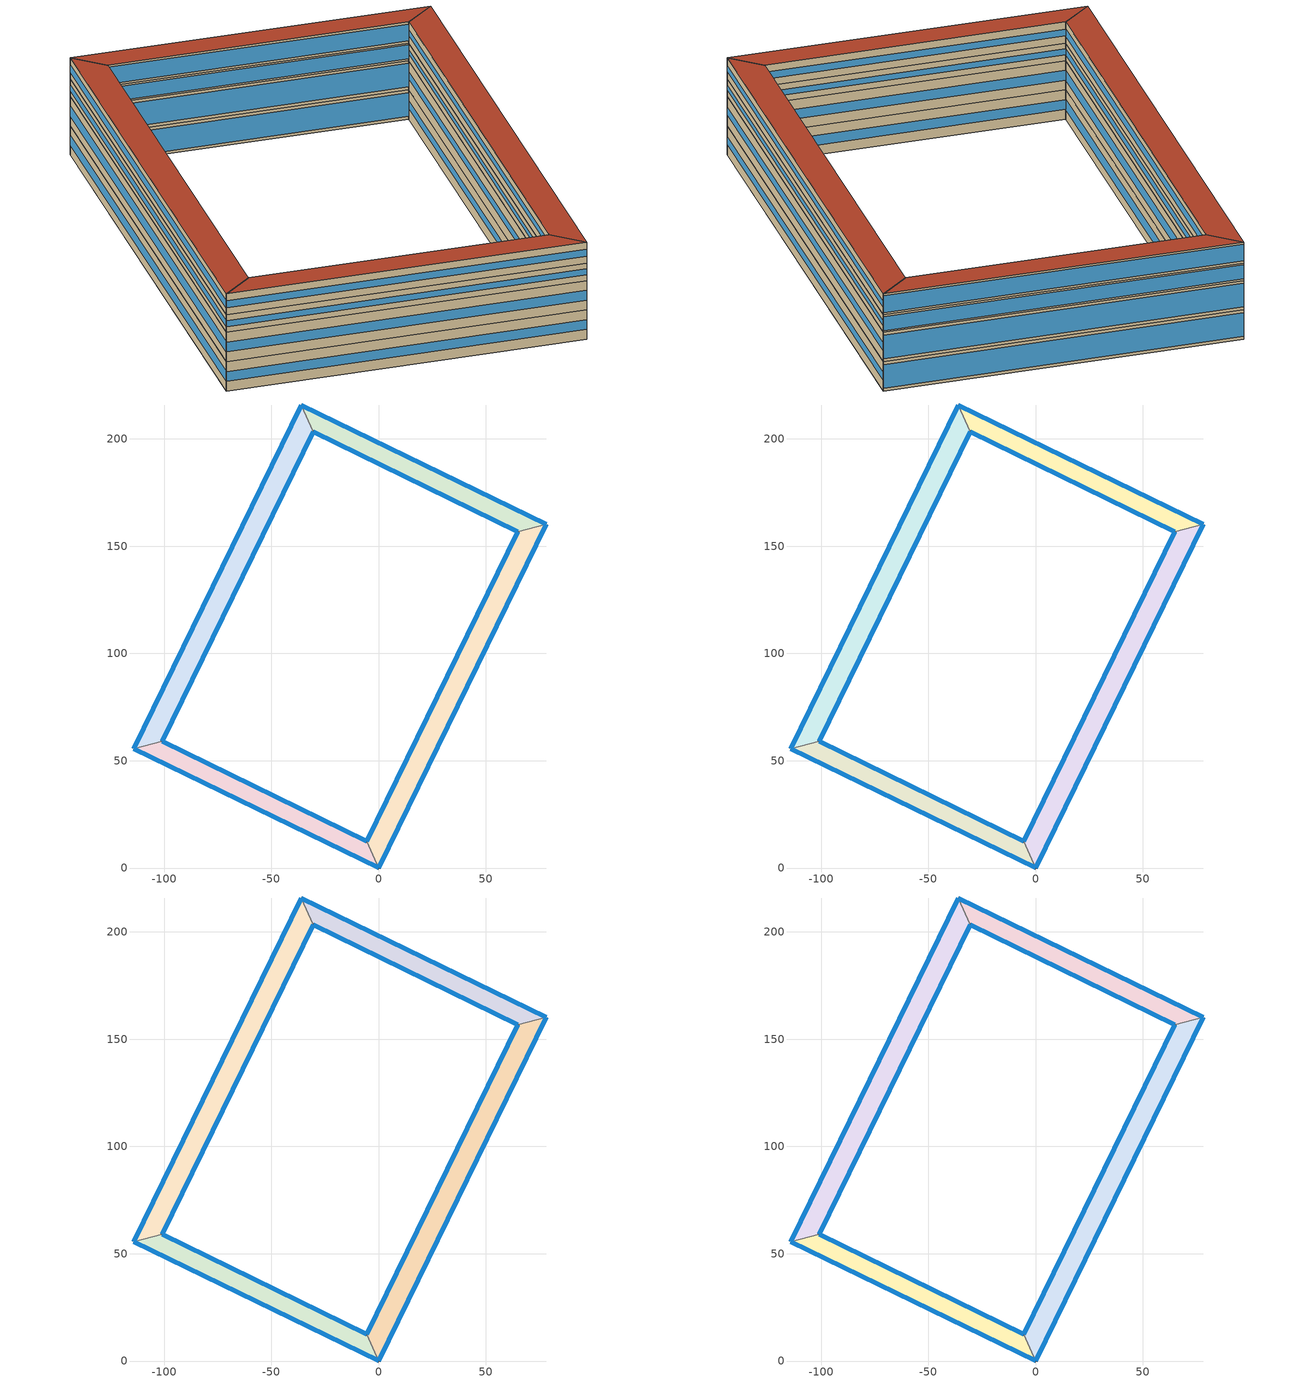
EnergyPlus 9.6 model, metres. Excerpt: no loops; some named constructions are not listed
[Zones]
Thermal Zone 1
 floor ground (ExtSlabCarpet): 0,0 -5.51,12.54 64.85,156.8 78.12,160.17 z0
 wall outside (Ext Wall): 64.85,156.8 -5.51,12.54 / 0,0 78.12,160.17 z0:11.13
 wall to Thermal Zone 4 (Interior Wall): -5.51,12.54 0,0 z0:11.13
 wall to Thermal Zone 2 (Interior Wall): 78.12,160.17 64.85,156.8 z0:11.13
 window (Ext Window): 64.85,156.79 -5.51,12.54 / 0,0.01 78.12,160.17 z4.17:6.96
Thermal Zone 2
 floor ground (ExtSlabCarpet): 64.85,156.8 -30.43,203.27 -35.94,215.81 78.12,160.17 z0
 wall outside (Ext Wall): -30.43,203.27 64.85,156.8 / 78.12,160.17 -35.94,215.81 z0:11.13
 wall to Thermal Zone 3 (Interior Wall): -35.94,215.81 -30.43,203.27 z0:11.13
 window (Ext Window): -30.42,203.27 64.84,156.81 / 78.11,160.18 -35.93,215.8 z1.11:10.02
Thermal Zone 3
 floor ground (ExtSlabCarpet): -100.79,59.01 -114.07,55.63 -35.94,215.81 -30.43,203.27 z0
 wall outside (Ext Wall): -35.94,215.81 -114.07,55.63 / -100.79,59.01 -30.43,203.27 z0:11.13
 wall to Thermal Zone 4 (Interior Wall): -114.07,55.63 -100.79,59.01 z0:11.13
 window (Ext Window): -35.95,215.8 -114.06,55.64 / -100.79,59.02 -30.44,203.26 z3.62:7.51
Thermal Zone 4
 floor ground (ExtSlabCarpet): -114.07,55.63 -100.79,59.01 -5.51,12.54 0,0 z0
 wall outside (Ext Wall): -5.51,12.54 -100.79,59.01 / -114.07,55.63 0,0 z0:11.13
 window (Ext Window): -5.52,12.54 -100.78,59 / -114.06,55.63 -0.01,0 z3.73:7.4
Thermal Zone 5
 floor to Thermal Zone 1 (Interior Floor): 0,0 -5.51,12.54 64.85,156.8 78.12,160.17 z11.13
 wall outside (Ext Wall): 64.85,156.8 -5.51,12.54 / 0,0 78.12,160.17 z11.13:22.3
 wall to Thermal Zone 8 (Interior Wall): -5.51,12.54 0,0 z11.13:22.3
 wall to Thermal Zone 6 (Interior Wall): 78.12,160.17 64.85,156.8 z11.13:22.3
 window (Ext Window): 64.85,156.79 -5.51,12.54 / 0,0.01 78.12,160.17 z15.32:18.11
Thermal Zone 6
 floor to Thermal Zone 2 (Interior Floor): 64.85,156.8 -30.43,203.27 -35.94,215.81 78.12,160.17 z11.13
 wall outside (Ext Wall): -30.43,203.27 64.85,156.8 / 78.12,160.17 -35.94,215.81 z11.13:22.3
 wall to Thermal Zone 7 (Interior Wall): -35.94,215.81 -30.43,203.27 z11.13:22.3
 window (Ext Window): -30.42,203.27 64.84,156.81 / 78.11,160.18 -35.93,215.8 z12.25:21.18
Thermal Zone 7
 floor to Thermal Zone 3 (Interior Floor): -100.79,59.01 -114.07,55.63 -35.94,215.81 -30.43,203.27 z11.13
 wall outside (Ext Wall): -35.94,215.81 -114.07,55.63 / -100.79,59.01 -30.43,203.27 z11.13:22.3
 wall to Thermal Zone 8 (Interior Wall): -114.07,55.63 -100.79,59.01 z11.13:22.3
 window (Ext Window): -35.95,215.8 -114.06,55.64 / -100.79,59.02 -30.44,203.26 z14.76:18.67
Thermal Zone 8
 floor to Thermal Zone 4 (Interior Floor): -114.07,55.63 -100.79,59.01 -5.51,12.54 0,0 z11.13
 wall outside (Ext Wall): -5.51,12.54 -100.79,59.01 / -114.07,55.63 0,0 z11.13:22.3
 window (Ext Window): -5.52,12.54 -100.78,59 / -114.06,55.63 -0.01,0 z14.87:18.56
Thermal Zone 9
 floor to Thermal Zone 5 (Interior Floor): 0,0 -5.51,12.54 64.85,156.8 78.12,160.17 z22.3
 wall outside (Ext Wall): 64.85,156.8 -5.51,12.54 / 0,0 78.12,160.17 z22.3:28.95
 wall to Thermal Zone 12 (Interior Wall): -5.51,12.54 0,0 z22.3:28.95
 wall to Thermal Zone 10 (Interior Wall): 78.12,160.17 64.85,156.8 z22.3:28.95
 window (Ext Window): 64.85,156.79 -5.51,12.54 / 0,0.01 78.12,160.17 z24.79:26.46
Thermal Zone 10
 floor to Thermal Zone 6 (Interior Floor): 64.85,156.8 -30.43,203.27 -35.94,215.81 78.12,160.17 z22.3
 wall outside (Ext Wall): -30.43,203.27 64.85,156.8 / 78.12,160.17 -35.94,215.81 z22.3:28.95
 wall to Thermal Zone 11 (Interior Wall): -35.94,215.81 -30.43,203.27 z22.3:28.95
 window (Ext Window): -30.42,203.27 64.84,156.81 / 78.11,160.18 -35.93,215.8 z22.96:28.29
Thermal Zone 11
 floor to Thermal Zone 7 (Interior Floor): -100.79,59.01 -114.07,55.63 -35.94,215.81 -30.43,203.27 z22.3
 wall outside (Ext Wall): -35.94,215.81 -114.07,55.63 / -100.79,59.01 -30.43,203.27 z22.3:28.95
 wall to Thermal Zone 12 (Interior Wall): -114.07,55.63 -100.79,59.01 z22.3:28.95
 window (Ext Window): -35.95,215.8 -114.06,55.64 / -100.79,59.02 -30.44,203.26 z24.46:26.79
Thermal Zone 12
 floor to Thermal Zone 8 (Interior Floor): -114.07,55.63 -100.79,59.01 -5.51,12.54 0,0 z22.3
 wall outside (Ext Wall): -5.51,12.54 -100.79,59.01 / -114.07,55.63 0,0 z22.3:28.95
 window (Ext Window): -5.52,12.54 -100.78,59 / -114.06,55.63 -0.01,0 z24.53:26.72
Thermal Zone 13
 floor to Thermal Zone 9 (Interior Floor): 0,0 -5.51,12.54 64.85,156.8 78.12,160.17 z28.95
 wall outside (Ext Wall): 64.85,156.8 -5.51,12.54 / 0,0 78.12,160.17 z28.95:36.97
 wall to Thermal Zone 16 (Interior Wall): -5.51,12.54 0,0 z28.95:36.97
 wall to Thermal Zone 14 (Interior Wall): 78.12,160.17 64.85,156.8 z28.95:36.97
 window (Ext Window): 64.85,156.79 -5.51,12.54 / 0,0.01 78.12,160.17 z31.96:33.96
 roof outside (Ext Roof): 78.12,160.17 64.85,156.8 -5.51,12.54 0,0 z36.97
Thermal Zone 14
 floor to Thermal Zone 10 (Interior Floor): 64.85,156.8 -30.43,203.27 -35.94,215.81 78.12,160.17 z28.95
 wall outside (Ext Wall): -30.43,203.27 64.85,156.8 / 78.12,160.17 -35.94,215.81 z28.95:36.97
 wall to Thermal Zone 15 (Interior Wall): -35.94,215.81 -30.43,203.27 z28.95:36.97
 window (Ext Window): -30.42,203.27 64.84,156.81 / 78.11,160.18 -35.93,215.8 z29.75:36.17
 roof outside (Ext Roof): 78.12,160.17 -35.94,215.81 -30.43,203.27 64.85,156.8 z36.97
Thermal Zone 15
 floor to Thermal Zone 11 (Interior Floor): -100.79,59.01 -114.07,55.63 -35.94,215.81 -30.43,203.27 z28.95
 wall outside (Ext Wall): -35.94,215.81 -114.07,55.63 / -100.79,59.01 -30.43,203.27 z28.95:36.97
 wall to Thermal Zone 16 (Interior Wall): -114.07,55.63 -100.79,59.01 z28.95:36.97
 window (Ext Window): -35.95,215.8 -114.06,55.64 / -100.79,59.02 -30.44,203.26 z31.56:34.36
 roof outside (Ext Roof): -30.43,203.27 -35.94,215.81 -114.07,55.63 -100.79,59.01 z36.97
Thermal Zone 16
 floor to Thermal Zone 12 (Interior Floor): -114.07,55.63 -100.79,59.01 -5.51,12.54 0,0 z28.95
 wall outside (Ext Wall): -5.51,12.54 -100.79,59.01 / -114.07,55.63 0,0 z28.95:36.97
 window (Ext Window): -5.52,12.54 -100.78,59 / -114.06,55.63 -0.01,0 z31.64:34.28
 roof outside (Ext Roof): 0,0 -5.51,12.54 -100.79,59.01 -114.07,55.63 z36.97
[SizingPeriod:DesignDay] Month=1; Day of Month=21; Day Type=WinterDesignDay; Daily Dry-Bulb Temperature Range {deltaC}=0; Dry-Bulb Temperature Range Modifier Type=DefaultMultipliers; Barometric Pressure {Pa}=86790; Wind Direction {deg}=140; Rain Indicator=No; Snow Indicator=No; Daylight Saving Time Indicator=No; Solar Model Indicator=ASHRAEClearSky; Sky Clearness=0; Begin Environment Reset Mode=FullResetAtBeginEnvironment
Name | Maximum Dry-Bulb Temperature {C} | Humidity Condition Type | Wetbulb or DewPoint at Maximum Dry-Bulb {C} | Wind Speed {m/s}
SALT-LAKE-CITY-IAP Ann Htg 99.6% Condns DB | -12.4 | Wetbulb | -12.4 | 2.6
SALT-LAKE-CITY-IAP Ann Htg Wind 99.6% Condns WS=>MCDB | 6.8 | Wetbulb | 6.8 | 12.4
SALT-LAKE-CITY-IAP Ann Hum_n 99.6% Condns DP=>MCDB | -10.7 | Dewpoint | -16.2 | 2.6
[Material] Thermal Absorptance=0.9
Name | Roughness | Thickness m | Conductivity W/m-K | Density kg/m3 | Specific Heat J/kg-K | Solar Absorptance | Visible Absorptance
F16 Acoustic tile | MediumSmooth | 0.0191 | 0.06 | 368 | 590 | 0.3 | 0.3
M11 100mm lightweight concrete | MediumRough | 0.1016 | 0.53 | 1280 | 840 | 0.5 | 0.5
[Material:AirGap]
F05 Ceiling air space resistance: Thermal Resistance m2-K/W=0.18
[Construction]
Interior Ceiling: M11 100mm lightweight concrete, F05 Ceiling air space resistance, F16 Acoustic tile
[Schedule:Day:Interval]
ClgSetp Summer Design Day 9; ClgSetp Summer Design Day 10; ClgSetp Summer Design Day 11; ClgSetp Summer Design Day 12; ClgSetp Summer Design Day 13; ClgSetp Summer Design Day 14; ClgSetp Summer Design Day 15; ClgSetp Summer Design Day 16: No, 06:00, 26.7, 22:00, 24, 24:00, 26.7
ClgSetp Winter Design Day 9; ClgSetp Winter Design Day 10; ClgSetp Winter Design Day 11; ClgSetp Winter Design Day 12; ClgSetp Winter Design Day 13; ClgSetp Winter Design Day 14; ClgSetp Winter Design Day 15; ClgSetp Winter Design Day 16: No, 24:00, 26.7
HtgSetp Summer Design Day 10; HtgSetp Summer Design Day 11; HtgSetp Summer Design Day 12; HtgSetp Summer Design Day 13; HtgSetp Summer Design Day 14; HtgSetp Summer Design Day 15; HtgSetp Summer Design Day 16: No, 24:00, 15.6
HtgSetp Winter Design Day 10; HtgSetp Winter Design Day 11; HtgSetp Winter Design Day 12; HtgSetp Winter Design Day 13; HtgSetp Winter Design Day 14; HtgSetp Winter Design Day 15; HtgSetp Winter Design Day 16: No, 24:00, 21
ClgSetp Default Schedule 9; ClgSetp Default Schedule 10; ClgSetp Default Schedule 11; ClgSetp Default Schedule 12; ClgSetp Default Schedule 13; ClgSetp Default Schedule 14; ClgSetp Default Schedule 15; ClgSetp Default Schedule 16: Temperature 37, No, 01:00, 28.7, 02:00, 28.7, 03:00, 28.7, 04:00, 28.7, 05:00, 28.7, 06:00, 28.7, 07:00, 25.7, 08:00, 25.7, 09:00, 25.7, 10:00, 25.7, 11:00, 25.7, 12:00, 25.7, 13:00, 25.7, 14:00, 25.7, 15:00, 25.7, 16:00, 25.7, 17:00, 25.7, 18:00, 25.7, 19:00, 25.7, 20:00, 25.7, 21:00, 28.7, 22:00, 28.7, 23:00, 28.7, 24:00, 28.7
HtgSetp Default Schedule 10; HtgSetp Default Schedule 11; HtgSetp Default Schedule 12; HtgSetp Default Schedule 13; HtgSetp Default Schedule 14; HtgSetp Default Schedule 15; HtgSetp Default Schedule 16: Temperature 36, No, 01:00, 22.2, 02:00, 22.2, 03:00, 22.2, 04:00, 22.2, 05:00, 22.2, 06:00, 22.2, 07:00, 19, 08:00, 19, 09:00, 19, 10:00, 19, 11:00, 19, 12:00, 19, 13:00, 19, 14:00, 19, 15:00, 19, 16:00, 19, 17:00, 19, 18:00, 19, 19:00, 19, 20:00, 19, 21:00, 22.2, 22:00, 22.2, 23:00, 22.2, 24:00, 22.2
